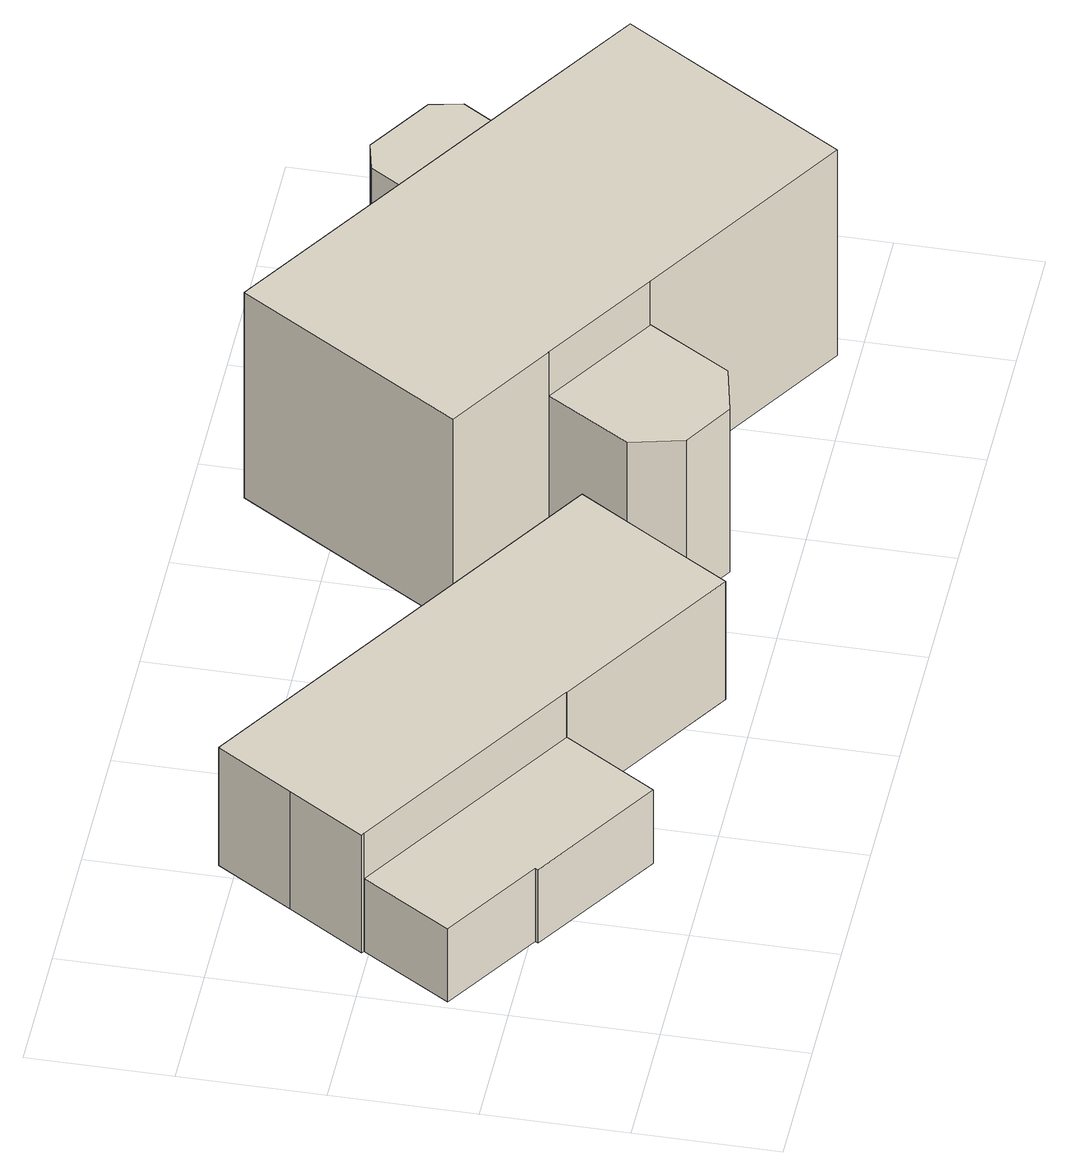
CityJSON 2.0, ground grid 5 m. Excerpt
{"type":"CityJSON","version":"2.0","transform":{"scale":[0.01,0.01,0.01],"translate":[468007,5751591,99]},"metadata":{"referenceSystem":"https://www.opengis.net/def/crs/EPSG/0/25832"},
"CityObjects":{
"building1":{"type":"Building","attributes":{"Gemeindeschluessel":"05754044","function":"31001_2463"},"address":[{"country":"Germany","locality":"Verl","thoroughfareNumber":"101","thoroughfareName":"Grünstraße"}],"children":["building1-1","building1-2"]},
"building1-1":{"type":"BuildingPart","attributes":{"BezugspunktDach":"2000","measuredHeight":6.62},"parents":["building1"],"geometry":[{"type":"Solid","lod":"1","boundaries":[[[[0,1,2,3,4,5,6,7,8,9]],[[10,11,12,13,14,15,16,17,18,19]],[[10,19,9,8]],[[11,10,8,7]],[[12,11,7,6]],[[13,12,6,5]],[[14,13,5,4]],[[15,14,4,3]],[[16,15,3,2]],[[17,16,2,1]],[[18,17,1,0]],[[19,18,0,9]]]]}]},
"building1-2":{"type":"BuildingPart","attributes":{"BezugspunktDach":"2000","measuredHeight":3.62},"parents":["building1"],"geometry":[{"type":"Solid","lod":"1","boundaries":[[[[20,21,22,23,24,25,26]],[[27,28,29,30,13,12,11]],[[27,11,26,25]],[[28,27,25,24]],[[29,28,24,23]],[[30,29,23,22]],[[13,30,22,21]],[[12,13,21,20]],[[11,12,20,26]]]]}]},
"building2":{"type":"Building","attributes":{"Gemeindeschluessel":"05754044","function":"31001_1010"},"address":[{"country":"Germany","locality":"Verl","thoroughfareNumber":"101","thoroughfareName":"Grünstraße"}],"children":["building2-1","building2-2","building2-3"]},
"building2-1":{"type":"BuildingPart","attributes":{"BezugspunktDach":"2000","measuredHeight":10.6},"parents":["building2"],"geometry":[{"type":"Solid","lod":"1","boundaries":[[[[31,32,33,34,35,36,37,38,39]],[[40,41,42,43,44,45,46,47,48]],[[40,48,39,38]],[[41,40,38,37]],[[42,41,37,36]],[[43,42,36,35]],[[44,43,35,34]],[[45,44,34,33]],[[46,45,33,32]],[[47,46,32,31]],[[48,47,31,39]]]]}]},
"building2-2":{"type":"BuildingPart","attributes":{"BezugspunktDach":"2000","measuredHeight":6.9},"parents":["building2"],"geometry":[{"type":"Solid","lod":"1","boundaries":[[[[49,50,51,52,53,54,55]],[[56,57,58,44,43,42,59]],[[56,59,55,54]],[[57,56,54,53]],[[58,57,53,52]],[[44,58,52,51]],[[43,44,51,50]],[[42,43,50,49]],[[59,42,49,55]]]]}]},
"building2-3":{"type":"BuildingPart","attributes":{"BezugspunktDach":"2000","measuredHeight":6.9},"parents":["building2"],"geometry":[{"type":"Solid","lod":"1","boundaries":[[[[60,61,62,63,64,65,66]],[[47,67,68,69,70,71,72]],[[47,72,66,65]],[[67,47,65,64]],[[68,67,64,63]],[[69,68,63,62]],[[70,69,62,61]],[[71,70,61,60]],[[72,71,60,66]]]]}]}
},
"vertices":[
[2013,644,504],[557,1560,504],[387,1292,504],[216,1024,504],[225,1019,504],[225,1018,504],[1037,508,504],[1036,506,504],[1675,107,504],[1844,376,504],[1675,107,2],[1036,506,2],[1037,508,2],[225,1018,2],[225,1019,2],[216,1024,2],[387,1292,2],[557,1560,2],[2013,644,2],[1844,376,2],
[1037,508,314],[225,1018,314],[30,705,314],[378,484,314],[372,474,314],[832,183,314],[1036,506,314],[832,183,2],[372,474,2],[378,484,2],[30,705,2],
[3472,1115,887],[2353,1820,887],[1860,1038,887],[2244,798,887],[2244,799,887],[2654,542,887],[3408,72,887],[3652,460,887],[3897,847,887],[3652,460,12],[3408,72,12],[2654,542,12],[2244,799,12],[2244,798,12],[1860,1038,12],[2353,1820,12],[3472,1115,12],[3897,847,12],
[2654,542,702],[2244,799,702],[2244,798,702],[2066,506,702],[2112,319,702],[2288,210,702],[2476,253,702],[2288,210,12],[2112,319,12],[2066,506,12],[2476,253,12],
[3592,1453,702],[3360,1599,702],[3249,1573,702],[3106,1346,702],[3271,1242,702],[3472,1115,702],[3616,1340,702],[3271,1242,12],[3106,1346,12],[3249,1573,12],[3360,1599,12],[3592,1453,12],[3616,1340,12]
]}
